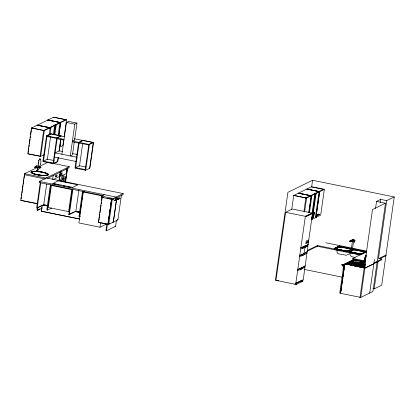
<?xml version="1.0" encoding="UTF-8"?>
<svg xmlns="http://www.w3.org/2000/svg" width="415" height="415" viewBox="0 0 415 415"><rect width="100%" height="100%" fill="white"/><g stroke="black" fill="none" stroke-linecap="round" stroke-linejoin="round"><path stroke-width="0.62" d="M351.209 252.133L351.256 251.215L351.438 251.423M351.401 251.506L351.375 251.288M337.063 248.912L337.068 252.761L338.272 253.804L346.307 255.235L349.58 253.674M351.09 252.201L351.121 251.376M351.261 252.102L351.298 251.277M36.619 170.845C35.244 171.296 39.747 171.717 37.672 170.83M351.562 251.153L351.546 252.055M351.417 251.215L351.396 252.118M350.348 252.745C348.543 256.294 352.693 257.16 355.1 257.31M353.341 263.395L353.741 263.691M360.806 266.378L360.837 266.736M364.593 266.746L364.51 267.981M364.754 265.47L364.993 263.567M365.148 262.29L366.201 255.23L362.726 267.016L365.765 255.5M364.827 265.434L364.987 264.163M365.226 262.254L365.382 260.983M365.542 259.712L366.097 255.261L365.802 255.137L366.201 255.23M348.501 262.451A13.28 2.672 8.1 0 1 348.247 262.503L348.31 262.088L344.803 263.805L340.601 293.322L360.77 297.425L365.516 263.52M374.408 259.292L373.853 263.748L364.941 268.121M354.462 241.54L354.804 239.995L354.747 241.955L354.576 242.21L354.778 241.53L354.332 241.395L354.177 242.111L354.778 241.525M37.615 203.807L20.75 200.372L24.547 173.703L47.232 162.607M21.108 199.008L21.378 197.089M21.564 195.813L21.746 194.531M21.928 193.255L22.197 191.336M22.337 190.355L23.017 185.588M23.199 184.307L23.837 179.835M24.018 178.559L24.563 174.725L45.173 179.041M44.395 154.577L40.67 156.398L27.821 153.783L31.483 128.038L53.706 117.165L66.556 119.785L64.143 136.737M28.173 152.44L28.443 150.557M28.619 149.301L28.801 148.046M28.977 146.791L29.247 144.908M29.429 143.647L30.051 139.253M30.233 137.998L30.497 136.115M30.679 134.859L31.301 130.46M31.483 129.205L31.659 127.95L43.798 130.424M37.08 125.812L37.158 125.263L49.292 127.732L49.214 128.287M37.428 125.641L37.506 125.091L49.644 127.561M36.935 170.871L36.686 170.762L37.89 171.001M37.796 166.431L37.973 165.165M38.154 163.899L38.424 161.995M37.827 167.862L38.958 160.496A3.014 1.006 -86.1 0 1 40.405 159.842M37.583 171.359L37.983 167.458C35.783 166.856 39.783 167.862 37.615 167.178M40.67 156.398L44.338 130.652L55.387 125.247L54.043 134.668M47.601 120.666L47.684 120.111L59.817 122.586M104.274 194.666L101.348 196.098L101.193 197.198L112.973 199.599L123.027 194.677L123.188 193.572L46.439 177.947L39.306 181.438L39.15 182.543L103.211 195.584M53.582 163.723L57.244 137.977L61.399 135.944L50.687 133.765L46.537 135.798L42.875 161.544L53.582 163.723L57.732 161.689L58.359 157.295M40.219 182.761L36.634 207.951L37.168 208.06L43.72 204.86L46.677 184.073M43.409 161.653L47.071 135.907L50.988 133.988M37.168 208.06L40.758 182.87M37.303 207.957L36.966 210.296L37.506 210.405L42.065 208.174M37.506 210.405L37.921 207.479M49.11 135.326L50.241 127.763L49.525 127.618M49.93 134.927L51.004 127.389L50.288 127.244M47.326 159.734L50.635 136.499M53.452 117.803L53.53 117.253L65.663 119.722M79.664 219.084L41.324 211.276L42.154 205.425M41.324 211.276L42.081 207.095M53.374 134.408L54.624 125.621L53.914 125.475M54.163 134.61L55.501 125.19L66.556 119.785M54.832 134.865L56.264 124.816L55.548 124.671M50.397 184.831L46.807 210.026L47.346 210.135L51.709 207.998M47.346 210.135L50.931 184.94M58.1 135.601L59.89 123.042L59.174 122.897M52.544 184.862L51.413 185.417L48.27 207.484L68.62 211.629L69.71 211.095M58.863 135.233L60.647 122.674L59.936 122.529M52.653 179.213L53.182 175.493M58.92 135.202L60.709 122.643L47.855 120.028M52.757 183.653L58.064 180.784L77.693 184.784L77.652 185.074M60.549 136.504L60.626 135.949L56.71 137.868L53.047 163.614L56.964 161.694L57.498 161.803L58.126 157.41M59.018 151.133L60.715 139.201M59.252 151.019L60.953 139.087M60.227 145.349L60.766 145.017L60.263 145.089M56.922 176.334L57.135 174.86L55.849 175.493L55.641 176.961L56.922 176.334L55.138 175.97M63.692 139.876L62.888 145.53L59.703 147.086M58.022 181.08L58.064 180.784M61.908 154.256L66.436 122.441L68.6 121.382L76.988 123.089L74.544 140.27M58.951 180.826L60.248 171.711M59.132 180.691L60.331 172.261M65.456 181.744L67.38 168.22M65.554 182.211L67.557 168.132M76.988 123.089L74.825 124.147L70.296 155.962L72.459 154.904L74.269 142.179M52.855 163.344L69.232 166.68L69.077 167.785L47.549 178.315M68.62 211.629L71.759 189.556L51.413 185.417M72.392 187.653L77.693 184.784M78.892 189.987L75.846 211.401L69.295 214.602L68.76 214.493L72.345 189.302M75.535 168.194L79.198 142.449L83.114 140.529M69.295 214.602L72.884 189.411M79.452 166.275L82.668 143.668M85.174 170.155L88.836 144.41L92.753 142.49M82.518 191.372L78.933 216.568L80.562 216.142M85.708 170.264L89.37 144.519L93.525 142.485L89.858 168.231L85.708 170.264L75.001 168.085L78.663 142.34L82.813 140.306L93.525 142.485M79.467 216.677L83.057 191.481M84.432 191.491L83.301 192.046L78.902 222.938L99.963 227.228L106.282 224.136M109.721 223.374L107.895 224.287L98.433 222.357L102.017 197.167M98.697 221.641L99.776 214.083M99.953 212.828L101.032 205.269M101.208 204.009L101.478 202.115M101.659 200.86L102.194 197.078M99.963 227.228L100.591 222.814M105.918 223.223L105.752 224.396L106.971 224.645M106.479 230.74L107.392 224.302L106.857 224.193L105.939 230.631L106.479 230.74L115.598 226.279L116.433 220.427M107.895 224.287L111.656 199.003L108.066 224.199M108.725 224.359L112.309 199.179L111.594 199.034L108.014 224.214L108.725 224.359L117.907 219.867L121.398 195.32M112.973 199.599L113.129 198.495L123.188 193.572M114.156 200.57L116.537 199.734L115.712 199.568L116.501 199.989L115.059 200.694L114.156 200.57L115.23 200.787L116.828 200.004L115.712 199.568M115.23 200.787L116.869 199.745M115.894 198.168L116.05 197.063L39.306 181.438M115.676 199.823L115.795 199.527M113.285 222.129L116.781 197.576M116.838 197.55L113.347 222.098L112.574 221.984M117.336 199.013L119.717 198.178L118.239 199.138L117.336 199.013L118.41 199.231L120.013 198.448L118.975 197.971L118.856 198.266L119.681 198.437M118.41 199.231L118.7 198.847L118.415 199.055M118.856 198.266L118.975 197.971M275.342 280.607L287.906 192.337L312.578 180.266L394.25 196.943L381.686 285.214L374.159 288.897L372.945 288.653M285.629 212.298L305.357 216.314A1.8 0.363 8.1 0 0 305.985 216.407L312.573 213.18A1.593 0.322 8.1 0 0 312.044 213.04L292.321 209.025L285.629 212.298L275.949 280.327L295.672 284.342A1.8 0.363 8.1 0 0 296.305 284.436L302.893 281.214A1.593 0.322 8.1 0 0 302.732 281.163M291.75 209.285L293.716 195.47L306.815 189.064L319.664 191.678L316.002 217.424L315.146 217.351M303.977 211.131L305.855 197.939L323.627 189.245M305.917 198.427L305.995 197.872L293.856 195.403M304.605 211.904L306.571 198.09L315.41 193.763L311.836 218.881M295.672 284.342L305.357 216.314L312.044 213.04M310.311 196.274L310.394 195.724L298.255 193.25M311.67 186.662L312.578 180.266M311.245 195.797L308.833 212.755L311.292 195.776L298.395 193.183M304.543 246.152L304.387 246.884L304.942 247.19M309.486 212.433L311.904 195.481L311.188 195.335M304.024 253.638L304.999 247.164L304.444 246.858M312.122 212.9L314.803 194.059L314.088 193.914M307.66 245.026L307.536 245.924L302.405 248.435L302.4 247.2M311.748 217.211L312.635 217.346L313.278 212.822L312.391 212.688L312.495 212.402L313.569 212.62L312.848 217.657L311.712 217.47M324.343 189.39L315.504 193.717L311.841 219.462L320.681 215.136L324.343 189.39L311.494 186.776L306.955 188.996L319.094 191.465M295.879 282.895A1.8 0.363 8.1 0 0 296.512 282.988L303.256 279.881L304.916 267.234M297.846 269.086A1.8 0.363 8.1 0 0 298.478 269.179L305.222 266.072L306.908 253.233M299.838 255.085A1.8 0.363 8.1 0 0 300.47 255.178L307.204 252.076L307.951 245.685A1.593 0.322 8.1 0 0 307.743 245.623M308.127 244.419L312.547 213.372A1.593 0.322 8.1 0 0 312.298 213.3M313.149 212.081L314.285 212.267L313.507 217.335L312.433 217.118L312.537 216.827L313.356 216.993L313.999 212.47L313.112 212.335L313.216 212.049L313.112 212.335M312.433 217.118L312.537 216.827M312.573 217.382L313.216 212.859M312.786 217.688L313.569 212.62M312.469 216.858L313.289 217.029L313.999 212.47M313.507 217.335L314.285 212.267M318.736 192.155L318.813 191.606L306.675 189.131M315.348 217.745L319.011 192L318.3 191.855M319.617 191.704L315.955 217.45L315.286 217.278M318.196 214.057L318.092 214.348L318.912 214.519L318.196 214.057L319.228 214.534L317.947 215.162L316.878 214.944L316.977 214.654L317.983 214.903M317.947 215.162L318.191 214.804L317.906 215.012M306.737 251.474L317.387 246.266L317.491 245.53L361.04 254.4M343.786 264.879L340.886 285.25L341.555 285.39L344.517 264.604L343.786 264.879L344.896 264.334M343.62 267.991L343.786 266.798C338.749 262.493 344.72 266.031 343.703 268.007M341.068 291.019L341.327 289.203M341.498 287.994L341.67 286.786M342.11 283.689L341.763 284.898M342.287 282.439L342.557 280.571M342.733 279.321L342.909 278.076M343.086 276.826L343.355 274.958M343.532 273.708L343.796 271.841M343.973 270.59L344.149 269.345M344.331 268.095L344.595 266.228M353.331 239.937C355.333 239.974 349.492 242.801 349.814 240.944L352.724 239.522L353.829 239.73L352.657 239.574L353.824 239.735L352.563 248.626L351.417 248.507L351.661 248.403M347.225 263.276L351.624 263.961L347.225 263.276L345.742 264.002L348.237 264.511M350.893 241.535L350.945 241.162L353.824 239.735M353.58 262.965L350.763 263.333L348.745 262.923L348.833 262.301L354.716 262.768L355.946 263.307L353.896 263.411L353.03 263.027L353.461 262.83M352.568 240.212L351.406 248.658C351.049 249.228 353.424 249.073 352.553 248.523M351.572 248.658L351.79 248.372M353.715 259.448L350.203 261.165L350.146 261.58A13.28 2.672 8.1 0 1 350.089 261.673M351.624 263.961L350.11 264.894L351.1 264.412M350.789 261.922L350.877 261.3C362.918 264.573 341.913 260.174 354.436 262.545M350.934 261.849L351.023 261.227L354.462 262.337M348.984 262.223C350.919 261.217 350.882 264.241 351.002 262.638L353.611 262.757M354.592 241.489L354.804 239.995M354.643 241.582L354.991 240.036M354.462 249.42L366.289 251.827L352.755 258.452L352.651 259.188L363.986 261.497M351.936 265.201L352.112 263.956L347.407 262.996L354.088 259.728L353.912 260.973L348.896 263.426M357.486 264.703L355.971 264.391L354.638 263.069L358.228 264.106M354.607 263.276L354.789 262.996M354.69 266.031L354.794 265.787L354.69 266.031L364.339 267.997M363.052 264.381L355.463 262.861C356.459 261.948 358.918 263.027 360.267 263.11M355.204 265.818L355.1 266.062L355.204 265.818L345.213 263.836L364.396 267.955M355.463 262.861L355.639 262.576M357.74 266.876L357.829 266.254L358.721 265.818L360.957 265.652L358.633 266.44L358.721 265.818L357.491 266.181M357.989 264.806L358.078 264.179L354.638 263.069M358.295 266.373L358.384 265.745L360.957 265.652M356.703 266.243L359.255 264.998L359.437 263.748L363.13 264.5M359.442 266.082L360.619 265.584M361.112 265.538L360.687 264.62L361.579 264.184L361.491 264.812L360.599 265.247L361.444 265.605L361.024 264.692L360.687 264.62L360.599 265.247L361.444 265.605M361.636 264.739L361.724 264.111L362.617 263.675L362.954 263.743L362.866 264.371M361.823 264.879L361.916 264.256L361.024 264.692L360.936 265.315L361.823 264.879L361.491 264.812M361.973 264.806L362.062 264.184L362.954 263.743M362.025 267.748L362.113 267.125M362.528 264.298L362.617 263.675M362.554 265.979L363.006 266.689M363.597 261.673L353.943 259.759M365.013 268.085L373.775 263.795M375.554 208.434L376.555 201.394L380.648 199.392L386.718 200.627L394.25 196.943M380.197 202.593L380.648 199.392M369.682 293.068L373.853 263.758M385.483 203.21L372.919 291.486L359.94 297.835L372.499 209.565L385.483 203.21L376.555 201.394M374.159 288.897L378.07 261.393M378.433 258.836L386.718 200.627M381.873 259.043L381.764 259.78L374.065 263.546L374.169 262.809L381.873 259.043L379.014 258.462L386.033 255.028L385.924 255.765L379.99 258.67M355.494 249.742L364.946 251.656M350.104 248.668L355.499 249.571M38.605 160.937L38.792 160.081M35.643 167.126C35.555 168.656 37.433 165.689 35.612 167.338L36.235 167.032L36.001 166.835M308.106 245.794L301.363 248.912A1.8 0.363 8.1 0 1 300.73 248.818M307.027 253.347L300.289 256.444A1.8 0.363 8.1 0 1 299.656 256.351M305.041 267.338L298.297 270.445A1.8 0.363 8.1 0 1 297.664 270.352M365.781 255.64L362.539 267.452L362.217 267.317L365.459 255.51L365.854 255.604M364.629 265.735L362.746 266.513L365.88 255.101M345.493 250.919L350.908 252.045M37.101 169.258L37.148 169.569L37.978 169.024M353.118 241.317L353.077 241.878M36.178 166.882L35.7 167.281L35.457 166.965L35.934 166.565L36.178 166.882L35.695 167.515L36.349 167.178L36.11 166.975M343.636 265.071L342.837 264.256L343.594 265.169M349.814 240.944L350.945 241.162M352.693 260.521L353.092 260.174M35.576 166.472L35.01 166.524L35.462 166.145M39.513 167.11L39.84 166.835L40.193 167.292L39.866 167.567L39.513 167.11L39.84 166.835M39.347 167.318L39.14 166.98L39.939 167.945L37.936 169.621L37.262 168.749M312.697 213.497L305.959 216.594A1.8 0.363 8.1 0 1 305.326 216.506M353.393 263.535L353.71 263.899M65.84 119.639L43.622 130.507L40.131 156.17L27.821 153.783M44.649 152.16L44.613 152.419M74.581 140.005L72.418 141.064L89.37 144.519M69.232 166.68L45.961 178.066L24.547 173.703M61.918 173.423L60.045 174.336A2.194 0.7 87 0 0 60.834 175.519A2.194 0.7 87 0 0 61.332 173.709L60.616 173.745A2.194 0.7 87 0 1 60.372 175.239M53.104 179.571L59.578 176.401M20.75 200.372L37.791 203.718M38.273 207.152L41.547 205.55M37.537 210.016L39.819 208.901M46.625 205.944L47.767 205.384M68.76 214.493L74.218 211.826M120.049 198.188L118.446 198.972L117.372 198.754M98.433 222.357L106.178 223.815M312.495 212.402L313.501 212.651M312.391 212.688L313.278 212.822M313.201 213.377L313.387 213.46M318.092 214.348L319.228 214.534M318.953 214.259L317.765 215.079L319.265 214.28M302.919 246.946L306.197 245.343M308.267 244.554L301.539 247.641A1.8 0.363 8.1 0 1 300.906 247.553M307.401 250.468L317.491 245.53M334.267 248.948L338.977 246.64M349.762 241.317L350.882 240.767M301.954 280.275L295.822 283.279A1.8 0.363 8.1 0 0 296.455 283.372L303.043 280.146A1.593 0.322 8.1 0 0 302.514 280.006M366.881 251.723L361.735 254.182L334.262 248.512M341.742 264.848L342.837 264.256M344.18 264.537L345.296 263.987M349.191 262.083L351.422 260.994M347.256 263.069L345.773 263.795L350.141 264.687M352.112 263.956L350.478 264.754L355.017 265.678L363.333 261.611M356.21 263.696L355.971 264.391L357.128 264.526M358.254 262.7L355.494 262.648M359.172 263.525L358.015 263.395L358.104 262.773L360.121 263.183M359.437 263.748L355.349 265.745L364.593 267.628M359.582 263.675L363.67 261.678L363.488 262.923L360.936 264.173M363.893 261.569L353.902 259.588L363.556 261.502M357.611 265.569L358.721 265.029M361.491 263.67L363.156 262.856M362.746 266.513L364.469 265.667M362.217 267.317L363.888 266.503M363.089 267.182L364.733 266.378M353.29 263.193C352.465 263.909 355.199 264.106 355.78 263.81M353.258 263.401C352.434 264.116 355.167 264.314 355.748 264.018M360.749 266.181C359.836 266.715 362.01 266.975 362.425 266.918M360.723 266.389C359.805 266.923 361.979 267.182 362.399 267.125M363.41 267.405L363.722 266.918M339.081 246.038L334.168 248.445L334.412 248.632M362.025 254.094L361.553 254.079M350.021 241.333L350.727 241.489L350.478 241.369M353.181 263.426C350.68 264.09 356.485 265.31 356.257 263.935M355.292 263.79L354.265 263.8M360.645 266.409L359.841 266.674L360.204 267.094M277.028 280.514L276.738 280.659L278.294 280.732M278.263 280.53L276.852 280.333M295.309 284.239L295.013 284.379L296.569 284.451M350.037 241.701L350.67 241.857L350.426 241.743M362.824 266.487C360.075 266.835 360.241 265.029 362.876 265.896M362.549 266.809L361.73 266.783M362.518 267.016L361.698 266.99M339.133 246.105L339.501 246.142M351.609 248.362L351.194 248.435L352.672 248.575M37.615 167.696L37.438 167.79M37.288 170.658C34.3 170.451 39.316 171.748 37.926 170.788M361.527 267.421L362.056 267.473M301.508 281.795L302.229 281.572M66.436 122.441L74.825 124.147M48.031 119.94L60.17 122.409M54.79 125.045L55.501 125.19M54.671 125.102L55.387 125.247M37.334 125.174L50.184 127.794M31.483 128.038L44.338 130.652M311.354 186.843L323.487 189.313M50.454 133.879L64.315 136.701M74.394 138.755L93.287 142.599L89.624 168.345L89.09 168.236M46.537 135.798L64.029 139.357M46.994 136.457L56.632 138.418M79.12 142.999L88.758 144.96M57.14 138.714L63.926 140.094M72.314 141.8L78.559 143.071M315.395 193.276L316.111 193.421L312.448 219.167L311.732 219.021M314.695 193.618L315.504 193.717M298.535 193.115L310.674 195.584M293.716 195.47L306.571 198.09M62.426 151.48L59.278 150.842L55.128 152.87L76.542 157.233M72.506 153.534L76.915 154.432M54.526 157.103L75.94 161.461M54.033 160.532L47.403 159.184L43.487 161.098L53.125 163.064M85.552 166.949L79.53 165.725L75.613 167.639L85.251 169.6M48.446 162.447L51.595 163.09M312.5 217.087L313.569 217.304M311.815 217.18L312.635 217.346M311.779 217.439L312.848 217.657M52.798 183.357L72.433 187.357M53.39 183.783L55.926 184.296M57.192 184.556L58.458 184.815M63.521 185.847L64.792 186.102M67.956 186.75L70.488 187.264M118.898 198.012L119.717 198.178M118.939 198.23L120.013 198.448M83.301 192.046L102.505 195.953M101.348 196.098L113.129 198.495M115.759 199.786L116.828 200.004M102.65 197.291L103.911 197.55M107.065 198.194L111.479 199.091M325.708 242.749L366.346 251.023M351.489 248.585L339.226 246.033L334.194 248.564M352.76 248.767L366.632 251.666M114.192 200.31L115.266 200.528M340.762 246.629L353.217 249.166M347.07 250.81L350.037 251.412M345.84 250.753L350.701 251.744M334.666 248.751L361.434 254.203M337.047 249.996L338.298 250.25M343.278 251.262L346.39 251.895M349.503 252.533L352.615 253.166M355.728 253.798L358.218 254.307M317.387 246.266L360.313 255.007M352.755 258.452L364.09 260.76M353.87 259.795L355.11 260.049M358.207 260.677L360.687 261.18M361.927 261.434L363.167 261.689M353.912 260.973L361.921 262.607M359.406 264.926L361.252 265.299M349.399 262.949L350.908 263.26M361.138 265.33L361.475 265.398M359.255 264.998L362.954 265.75M360.588 265.792L360.925 265.859M344.803 263.805L354.794 265.787M355.126 265.854L364.422 267.748M44.68 204.891L47.829 205.534M76.801 211.432L79.955 212.075M117.191 219.722L117.907 219.867M43.186 204.751L47.595 205.648M75.94 211.417L79.722 212.19M43.674 205.01L47.445 205.778M75.727 211.536L80.126 212.433M42.87 204.969L47.269 205.866M74.923 211.494L79.95 212.522M41.5 211.194L79.213 218.871M105.929 224.308L107.148 224.557M115.064 226.17L115.598 226.279M304.449 269.444L342.432 277.199M355.614 262.783L358.161 263.323M352.963 240.129L353.71 240.15L353.409 239.979M40.001 166.514L39.467 166.742L39.674 167.012M355.027 263.245L355.354 263.323M308.138 244.617L301.513 247.833A1.8 0.363 8.1 0 1 300.88 247.739M295.127 284.052L296.621 284.073M40.831 164.153L40.177 164.107L40.66 164.241L40.924 161.7A3.719 1.24 -86.1 0 0 39.207 159.101M39.939 167.945L39.591 167.613M354.758 263.203L355.665 263.95M307.209 252.035L307.058 251.952A1.593 0.322 8.1 0 0 306.893 251.905M305.217 266.036L305.067 265.953A1.593 0.322 8.1 0 0 304.812 265.88M35.794 166.84L36.038 167.152M40.193 167.292L39.866 167.567M66.187 168.786L66.633 173.465L59.677 176.868L59.568 175.747M61.685 170.99L62.131 175.669M60.377 180.805A7.963 2.215 -78.5 0 1 63.651 175.856M63.661 177.911A6.241 1.738 -78.5 0 1 64.035 181.148M61.446 181.023A7.963 2.215 -78.5 0 1 64.652 176.048A7.963 2.215 -78.5 0 1 65.544 182.144M62.707 178.315A5.478 1.525 -78.5 0 1 63.78 181.454M61.939 181.142A6.241 1.738 -78.5 0 1 64.206 177.719A6.241 1.738 -78.5 0 1 65.108 181.365M43.995 172.51A8.808 1.769 8.1 0 1 47.59 175.301A8.808 1.769 8.1 0 1 36.717 174.751A8.808 1.769 8.1 0 1 31.234 171.867M32.095 171.551A8.808 1.769 8.1 0 1 39.062 171.608M39.633 171.68A8.808 1.769 8.1 0 1 43.492 172.386M350.198 261.16A13.28 2.672 8.1 0 1 348.31 262.088M350.016 261.766A13.28 2.672 8.1 0 1 349.534 262.109M347.692 250.857A3.242 0.654 8.1 0 0 348.102 250.795A23.136 4.653 8.1 0 0 350.675 249.534A3.242 0.654 8.1 0 0 348.642 248.554A61.026 12.268 8.1 0 0 343.106 247.428A3.242 0.654 8.1 0 0 339.434 247.247A23.136 4.653 8.1 0 0 336.861 248.507A3.242 0.654 8.1 0 0 338.899 249.488A61.026 12.268 8.1 0 0 344.429 250.613A3.242 0.654 8.1 0 0 347.443 250.878M347.957 250.862A22.441 4.513 8.1 0 0 350.452 249.638A3.144 0.633 8.1 0 0 348.476 248.689A59.195 11.9 8.1 0 0 343.112 247.594A3.144 0.633 8.1 0 0 339.548 247.418A22.441 4.513 8.1 0 0 337.053 248.642A3.144 0.633 8.1 0 0 337.654 249.192M343.034 250.421A59.195 11.9 8.1 0 1 342.136 250.24M341.244 250.058A59.195 11.9 8.1 0 1 340.352 249.872M347.557 250.925A3.144 0.633 8.1 0 1 346.753 250.945M345.773 250.888A3.144 0.633 8.1 0 1 344.393 250.686M339.029 249.591A3.144 0.633 8.1 0 1 338.407 249.441M357.325 253.321A59.195 11.9 8.1 0 1 356.874 253.233M355.52 252.963A59.195 11.9 8.1 0 1 354.628 252.782M353.295 252.507A59.195 11.9 8.1 0 1 352.413 252.32M358.814 253.575A3.144 0.633 8.1 0 0 361.341 253.586A22.441 4.513 8.1 0 0 363.841 252.367A3.144 0.633 8.1 0 0 361.864 251.412A59.195 11.9 8.1 0 0 356.495 250.318A3.144 0.633 8.1 0 0 352.932 250.146A22.441 4.513 8.1 0 0 350.436 251.366A3.144 0.633 8.1 0 0 351.515 252.087M304.672 254.068A29.538 8.217 -78.5 0 1 304.221 254.494M303.334 255.158A29.538 8.217 -78.5 0 1 302.903 255.401M302.483 255.578A29.538 8.217 -78.5 0 1 302.068 255.692M302.276 268.266A17.477 4.861 -78.5 0 1 301.928 268.645M301.581 268.956A17.477 4.861 -78.5 0 1 301.243 269.211M300.911 269.402A17.477 4.861 -78.5 0 1 300.278 269.594M297.814 269.278A1.8 0.363 8.1 0 0 298.447 269.366L305.035 266.145A1.593 0.322 8.1 0 0 304.833 266.082M299.812 255.272A1.8 0.363 8.1 0 0 300.444 255.365L307.033 252.144A1.593 0.322 8.1 0 0 306.908 252.107M306.841 242.635L307.001 242.199L306.841 242.635M307.292 242.417L307.453 241.976L307.292 242.417M307.738 242.194L307.899 241.758L307.738 242.194M115.271 200.352L115.484 200.658L115.271 200.352M116.361 199.817L116.574 200.129L116.361 199.817M119.541 198.261L119.753 198.572L119.541 198.261M306.177 241.094L305.798 243.761L308.029 242.666L308.407 240.005L306.177 241.094M318.808 214.327L319.026 214.638L318.808 214.327M340.767 286.085L339.761 293.151L340.435 293.286L341.498 285.805L340.767 286.085M352.895 261.709L352.802 262.332L352.895 261.709M35.794 166.695L35.975 167.224L36.255 166.991L35.794 166.695M39.731 165.974L39.243 166.296L39.731 165.974M40.976 167.577L40.488 167.899L40.976 167.577M40.348 166.949L40.354 167.525L40.686 167.027L40.348 166.949M351.79 249.13L352.963 249.337L351.79 249.13M313.922 213.025L313.922 213.025M313.434 216.443L313.434 216.443M36.686 166.197L36.307 165.741L36.686 166.197M35.016 167.603L34.637 167.141L35.016 167.603M39.69 167.271C38.844 166.441 40.546 168.397 39.69 167.271M39.539 167.395C38.699 166.565 40.395 168.521 39.539 167.395M34.123 173.864A7.952 1.598 8.1 0 0 47.284 174.923A7.952 1.598 8.1 0 0 37.594 171.634A7.952 1.598 8.1 0 0 34.123 173.864M34.139 173.761A7.952 1.598 8.1 0 0 47.3 174.819A7.952 1.598 8.1 0 0 37.609 171.53A7.952 1.598 8.1 0 0 34.139 173.761M33.542 173.802A8.808 1.769 8.1 0 0 48.114 174.974A8.808 1.769 8.1 0 0 37.392 171.333A8.808 1.769 8.1 0 0 33.542 173.802M352.817 249.97A23.136 4.653 8.1 0 0 350.244 251.231A3.242 0.654 8.1 0 0 352.283 252.211A61.026 12.268 8.1 0 0 357.818 253.337A3.242 0.654 8.1 0 0 361.491 253.518A23.136 4.653 8.1 0 0 364.064 252.263A3.242 0.654 8.1 0 0 362.025 251.277A61.026 12.268 8.1 0 0 356.495 250.152A3.242 0.654 8.1 0 0 352.817 249.97"/></g></svg>
